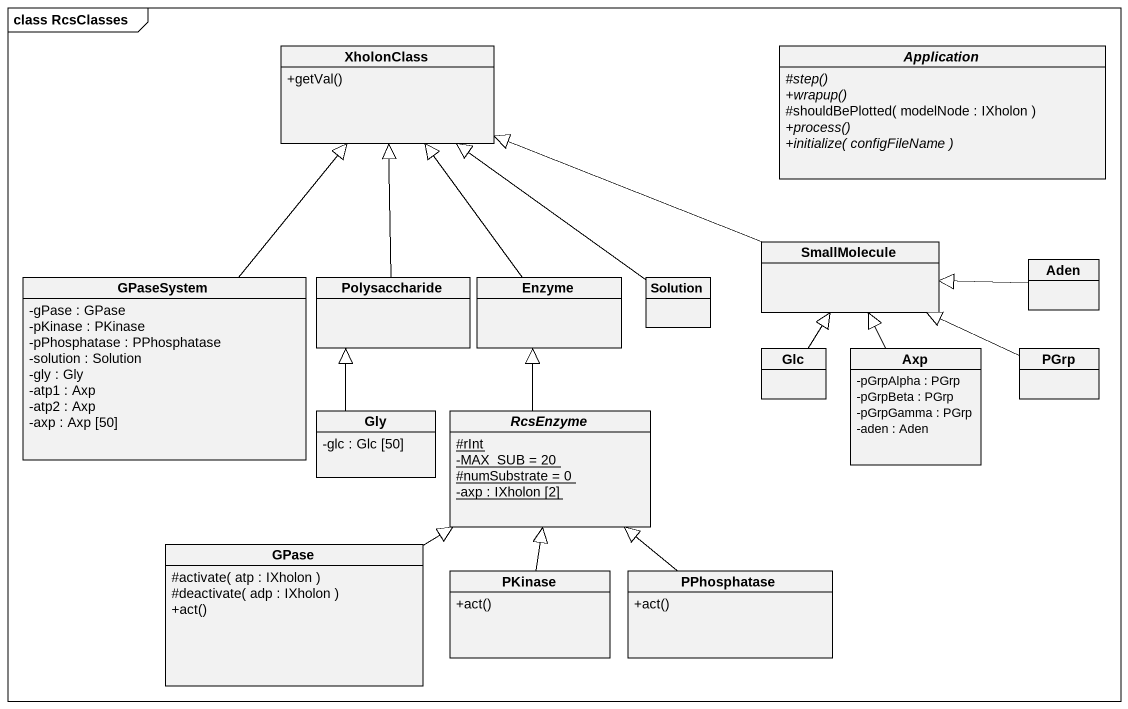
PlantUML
@startuml
mainframe class RcsClasses
hide circle
hide empty members
skinparam classAttributeIconSize 0
class XholonClass {
  +getVal()
}
abstract class Application {
  {abstract} #step()
  {abstract} +wrapup()
  #shouldBePlotted( modelNode : IXholon )
  {abstract} +process()
  {abstract} +initialize( configFileName )
}
class GPaseSystem {
  -gPase : GPase
  -pKinase : PKinase
  -pPhosphatase : PPhosphatase
  -solution : Solution
  -gly : Gly
  -atp1 : Axp
  -atp2 : Axp
  -axp : Axp [50]
}
class Polysaccharide
class Enzyme
class Solution
class SmallMolecule
class Aden
class Glc
class Axp {
  -pGrpAlpha : PGrp
  -pGrpBeta : PGrp
  -pGrpGamma : PGrp
  -aden : Aden
}
class PGrp
class Gly {
  -glc : Glc [50]
}
abstract class RcsEnzyme {
  {static} #rInt
  {static} -MAX_SUB = 20
  {static} #numSubstrate = 0
  {static} -axp : IXholon [2]
}
class GPase {
  #activate( atp : IXholon )
  #deactivate( adp : IXholon )
  +act()
}
class PKinase {
  +act()
}
class PPhosphatase {
  +act()
}
GPaseSystem -up-|> XholonClass
Polysaccharide -up-|> XholonClass
Enzyme -up-|> XholonClass
Solution -up-|> XholonClass
SmallMolecule -left-|> XholonClass
Aden -left-|> SmallMolecule
Glc -up-|> SmallMolecule
Axp -up-|> SmallMolecule
PGrp -left-|> SmallMolecule
Gly -up-|> Polysaccharide
RcsEnzyme -up-|> Enzyme
GPase -right-|> RcsEnzyme
PKinase -up-|> RcsEnzyme
PPhosphatase -up-|> RcsEnzyme
@enduml
